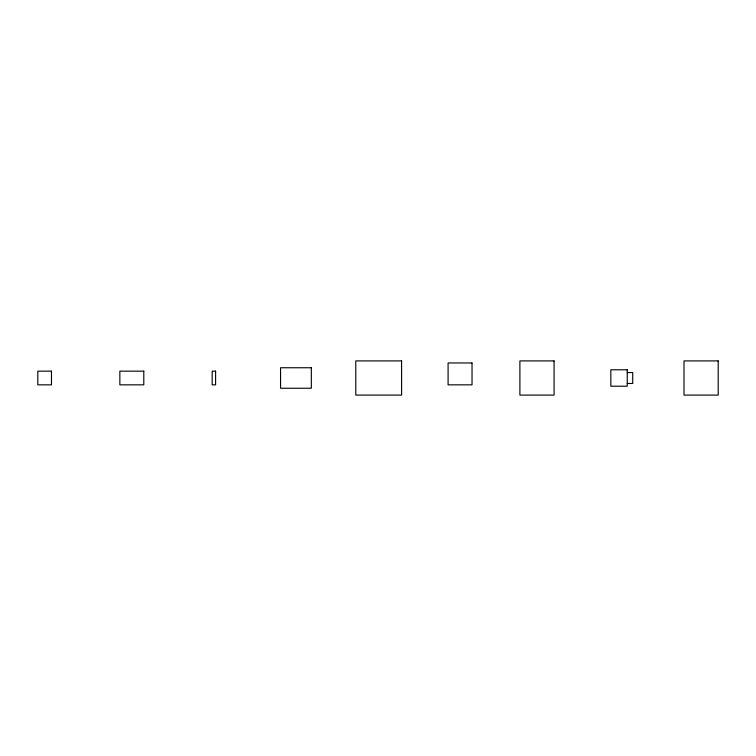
<?xml version="1.0" encoding="UTF-8"?>
<svg xmlns="http://www.w3.org/2000/svg" width="756" height="756" viewBox="0 0 756 756"><rect width="100%" height="100%" fill="white"/><g stroke="black" fill="none" stroke-linecap="round" stroke-linejoin="round"><path stroke-width="1.13" d="M627.253 372.528L632.725 372.528L632.725 383.472L627.253 383.472M401.587 360.905L355.774 360.905L355.774 395.095L401.587 395.095L401.587 360.905M554.082 360.905L519.892 360.905L519.892 395.095L554.082 395.095L554.082 360.905M718.2 360.905L684.01 360.905L684.01 395.095L718.2 395.095L718.2 360.905M472.027 362.956L448.091 362.956L448.091 384.842L472.027 384.842L472.027 362.956M311.33 367.747L280.552 367.747L280.552 388.253L311.33 388.253L311.33 367.747M627.253 369.797L610.839 369.797L610.839 386.203L627.253 386.203L627.253 369.797M51.474 371.158L37.8 371.158L37.8 384.842L51.474 384.842L51.474 371.158M143.791 371.158L119.854 371.158L119.854 384.842L143.791 384.842L143.791 371.158M215.592 371.158L212.171 371.158L212.171 384.842L215.592 384.842L215.592 371.158"/></g></svg>
